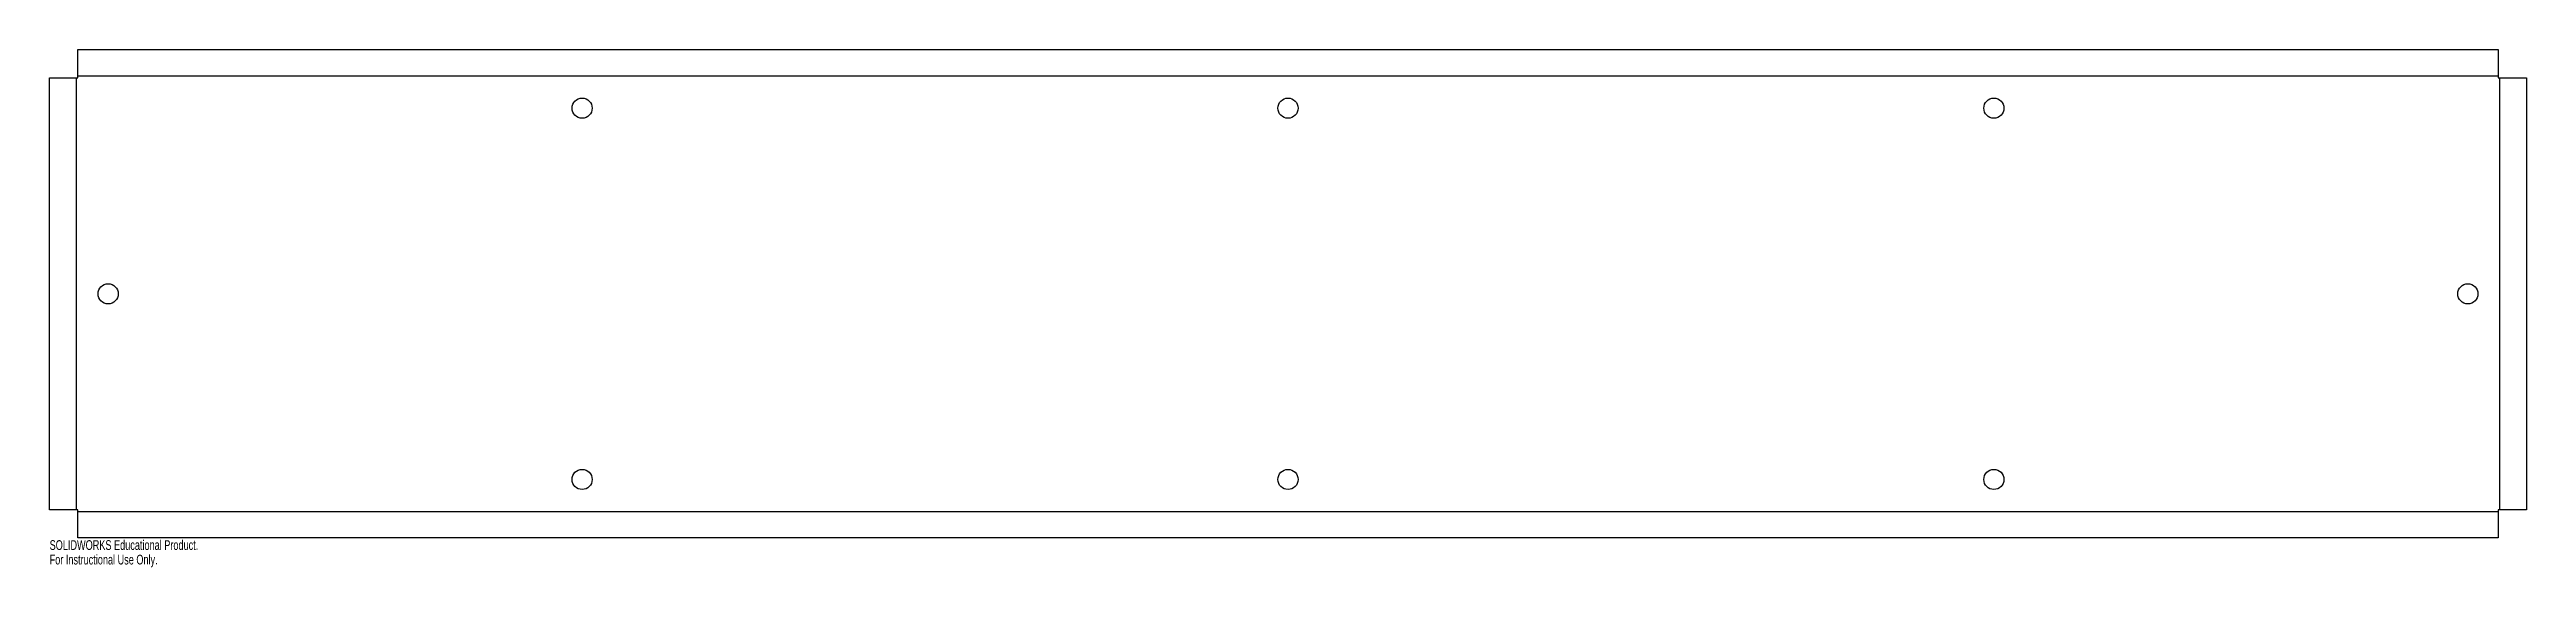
# Model space of a CAD drawing. Header units: millimetres. Extents: x -614 to 614, y -136 to 121.
import ezdxf

# ---------------------------------------------------------------- set-up
doc = ezdxf.new("R2010")
doc.units = ezdxf.units.MM
doc.styles.add('SLDTEXTSTYLE0', font='TXT', dxfattribs={"width": 0.7})

msp = doc.modelspace()

# ---------------------------------------------------------------- linework, layer by layer
at = {"color": 7, "linetype": 'Continuous', "lineweight": 25}
for p, q in [((-600, 121), (600, 121)), ((-600, 107), (-600, 121)), ((600, 121), (600, 107)), ((-614, -107), (-614, 107)), ((-614, 107), (-600, 107)), ((600, 107), (614, 107)), ((614, 107), (614, -107)), ((-600, -107), (-614, -107)), ((-600, -121), (-600, -107)), ((614, -107), (600, -107)), ((600, -107), (600, -121)), ((600, -121), (-600, -121))]:
    msp.add_line(p, q, dxfattribs=at)
at = {"color": 7, "linetype": 'Continuous'}
for p, q in [((-600.9, 107), (-600.9, -107)), ((600, 107.9), (-600, 107.9)), ((600.9, -107), (600.9, 107)), ((-600, -107.9), (600, -107.9))]:
    msp.add_line(p, q, dxfattribs=at)
at = {"color": 7, "linetype": 'Continuous', "lineweight": 25}
for centre in [(-350, 92), (0, 92), (350, 92), (-585, 0), (585, 0), (-350, -92), (0, -92), (350, -92)]:
    msp.add_circle(centre, 5, dxfattribs=at)

# ---------------------------------------------------------------- texts
at = {"color": 7, "linetype": 'Continuous', "char_height": 4.834, "attachment_point": 1, "style": 'SLDTEXTSTYLE0'}
for s, insert in [('SOLIDWORKS Educational Product.', (-614, -122.1)), ('For Instructional Use Only.', (-614, -129.3))]:
    msp.add_mtext(s, dxfattribs=dict(at, insert=insert))

doc.saveas('drawing.dxf')
